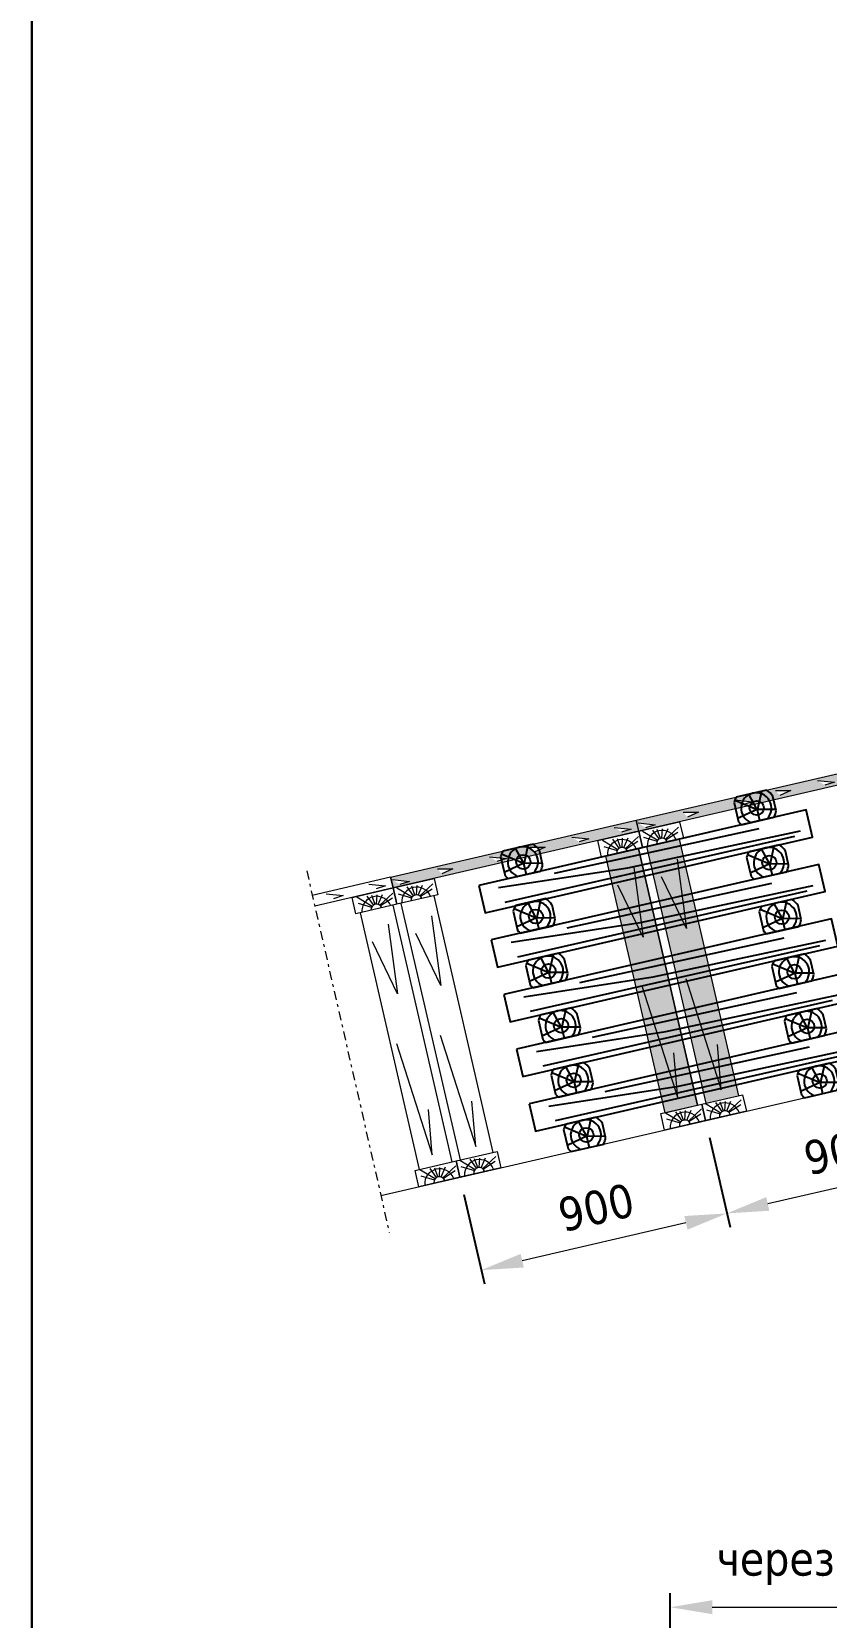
# Model space of a CAD drawing. Header units: millimetres. Extents: x 1757 to 4342, y -1901 to 53.
# Drawn here: x 3719.2 to 3747.5, y -538.2 to -481.6 of the extents above; entities that cross this region are included whole.
import ezdxf

# ---------------------------------------------------------------- set-up
doc = ezdxf.new("R2010")
doc.units = ezdxf.units.MM
doc.header["$LTSCALE"] = 0.1
doc.linetypes.add('штрихпунктирная2', pattern=[12.7, 6.35, -3.175, 0, -3.175])
doc.styles.add('стиль', font='TAHOMA.TTF')
doc.dimstyles.new('Копия DIN', dxfattribs={"dimtxt": 2, "dimasz": 2.5, "dimexe": 0.5, "dimexo": 0.625, "dimtad": 0, "dimdec": 0, "dimlfac": 100, "dimzin": 4, "dimdsep": 46, "dimtxsty": 'стиль', "dimcen": 2.5, "dimclre": 256, "dimclrt": 256, "dimadec": 0, "dimazin": 2, "dimtfac": 1, "dimtdec": 0, "dimtmove": 0, "dimatfit": 3, "dimfxl": 1.25, "dimtvp": 1, "dimtolj": 1, "dimtzin": 0, "dimlwd": 0, "dimarcsym": 0})

# ---------------------------------------------------------------- blocks, each defined once
blk = doc.blocks.new('бутокост')
at = {"color": 7}
for p, q in [((2896.634, -913.655), (2896.634, -913.655)), ((2896.634, -913.83), (2896.634, -914.529)), ((2897.869, -913.655), (2896.757, -913.655)), ((2898.034, -914.434), (2898.034, -913.924)), ((2905.187, -913.655), (2905.187, -913.655)), ((2905.187, -913.83), (2905.187, -914.529)), ((2906.423, -913.655), (2905.311, -913.655)), ((2906.587, -914.434), (2906.587, -913.924)), ((2896.715, -914.655), (2897.912, -914.655)), ((2905.269, -914.655), (2906.465, -914.655)), ((2896.634, -915.655), (2896.634, -915.655)), ((2896.634, -915.83), (2896.634, -916.529)), ((2897.869, -915.655), (2896.757, -915.655)), ((2898.034, -916.434), (2898.034, -915.924)), ((2905.187, -915.655), (2905.187, -915.655)), ((2905.187, -915.83), (2905.187, -916.529)), ((2906.423, -915.655), (2905.311, -915.655)), ((2906.587, -916.434), (2906.587, -915.924)), ((2896.715, -916.655), (2897.912, -916.655)), ((2905.269, -916.655), (2906.465, -916.655)), ((2896.634, -917.655), (2896.634, -917.655)), ((2896.634, -917.83), (2896.634, -918.529)), ((2897.869, -917.655), (2896.757, -917.655)), ((2905.187, -917.655), (2905.187, -917.655)), ((2905.187, -917.83), (2905.187, -918.529)), ((2906.423, -917.655), (2905.311, -917.655)), ((2898.034, -918.434), (2898.034, -917.924)), ((2906.587, -918.434), (2906.587, -917.924)), ((2896.715, -918.655), (2897.912, -918.655)), ((2905.269, -918.655), (2906.465, -918.655)), ((2896.634, -919.655), (2896.634, -919.655)), ((2896.634, -919.83), (2896.634, -920.529)), ((2897.869, -919.655), (2896.757, -919.655)), ((2898.034, -920.434), (2898.034, -919.924)), ((2905.187, -919.655), (2905.187, -919.655)), ((2905.187, -919.83), (2905.187, -920.529)), ((2906.423, -919.655), (2905.311, -919.655)), ((2906.587, -920.434), (2906.587, -919.924)), ((2896.715, -920.655), (2897.912, -920.655)), ((2905.269, -920.655), (2906.465, -920.655)), ((2896.634, -921.655), (2896.634, -921.655)), ((2896.634, -921.83), (2896.634, -922.529)), ((2897.869, -921.655), (2896.757, -921.655)), ((2905.187, -921.655), (2905.187, -921.655)), ((2905.187, -921.83), (2905.187, -922.529)), ((2906.423, -921.655), (2905.311, -921.655)), ((2898.034, -922.434), (2898.034, -921.924)), ((2906.587, -922.434), (2906.587, -921.924)), ((2896.715, -922.655), (2897.912, -922.655)), ((2905.269, -922.655), (2906.465, -922.655)), ((2896.634, -923.655), (2896.634, -923.655)), ((2896.634, -923.83), (2896.634, -924.529)), ((2897.869, -923.655), (2896.757, -923.655)), ((2898.034, -924.434), (2898.034, -923.924)), ((2905.187, -923.655), (2905.187, -923.655)), ((2905.187, -923.83), (2905.187, -924.529)), ((2906.423, -923.655), (2905.311, -923.655)), ((2906.587, -924.434), (2906.587, -923.924)), ((2896.715, -924.655), (2897.912, -924.655)), ((2905.269, -924.655), (2906.465, -924.655))]:
    blk.add_line(p, q, dxfattribs=at)
for points in [[(2896.634, -914.395), (2897.415, -914.23), (2897.689, -913.655)], [(2896.685, -913.744), (2897.381, -914.247), (2897.381, -914.655)], [(2897.208, -913.655), (2897.364, -914.23), (2898.034, -914.39)], [(2905.187, -914.395), (2905.969, -914.23), (2906.243, -913.655)], [(2905.239, -913.744), (2905.935, -914.247), (2905.935, -914.655)], [(2905.762, -913.655), (2905.918, -914.23), (2906.587, -914.39)], [(2895.641, -914.655), (2895.641, -915.655), (2907.641, -915.655), (2907.641, -914.655), (2895.641, -914.655)], [(2896.313, -914.893), (2900.974, -915.241), (2907.273, -915.344)], [(2898.379, -914.841), (2905.853, -914.931)], [(2896.43, -915.448), (2907.028, -915.486)], [(2896.634, -916.395), (2897.415, -916.23), (2897.689, -915.655)], [(2896.685, -915.744), (2897.381, -916.247), (2897.381, -916.655)], [(2897.208, -915.655), (2897.364, -916.23), (2898.034, -916.39)], [(2905.187, -916.395), (2905.969, -916.23), (2906.243, -915.655)], [(2905.239, -915.744), (2905.935, -916.247), (2905.935, -916.655)], [(2905.762, -915.655), (2905.918, -916.23), (2906.587, -916.39)], [(2895.641, -916.655), (2895.641, -917.655), (2907.641, -917.655), (2907.641, -916.655), (2895.641, -916.655)], [(2896.313, -916.893), (2900.974, -917.241), (2907.273, -917.344)], [(2898.379, -916.841), (2905.853, -916.931)], [(2896.43, -917.448), (2907.028, -917.486)], [(2896.634, -918.395), (2897.415, -918.23), (2897.689, -917.655)], [(2896.685, -917.744), (2897.381, -918.247), (2897.381, -918.655)], [(2897.208, -917.655), (2897.364, -918.23), (2898.034, -918.39)], [(2905.187, -918.395), (2905.969, -918.23), (2906.243, -917.655)], [(2905.239, -917.744), (2905.935, -918.247), (2905.935, -918.655)], [(2905.762, -917.655), (2905.918, -918.23), (2906.587, -918.39)], [(2895.641, -918.655), (2895.641, -919.655), (2907.641, -919.655), (2907.641, -918.655), (2895.641, -918.655)], [(2896.313, -918.893), (2900.974, -919.241), (2907.273, -919.344)], [(2898.379, -918.841), (2905.853, -918.931)], [(2896.43, -919.448), (2907.028, -919.486)], [(2896.634, -920.395), (2897.415, -920.23), (2897.689, -919.655)], [(2896.685, -919.744), (2897.381, -920.247), (2897.381, -920.655)], [(2897.208, -919.655), (2897.364, -920.23), (2898.034, -920.39)], [(2905.187, -920.395), (2905.969, -920.23), (2906.243, -919.655)], [(2905.239, -919.744), (2905.935, -920.247), (2905.935, -920.655)], [(2905.762, -919.655), (2905.918, -920.23), (2906.587, -920.39)], [(2895.641, -920.655), (2895.641, -921.655), (2907.641, -921.655), (2907.641, -920.655), (2895.641, -920.655)], [(2896.313, -920.893), (2900.974, -921.241), (2907.273, -921.344)], [(2898.379, -920.841), (2905.853, -920.931)], [(2896.43, -921.448), (2907.028, -921.486)], [(2896.634, -922.395), (2897.415, -922.23), (2897.689, -921.655)], [(2896.685, -921.744), (2897.381, -922.247), (2897.381, -922.655)], [(2897.208, -921.655), (2897.364, -922.23), (2898.034, -922.39)], [(2905.187, -922.395), (2905.969, -922.23), (2906.243, -921.655)], [(2905.239, -921.744), (2905.935, -922.247), (2905.935, -922.655)], [(2905.762, -921.655), (2905.918, -922.23), (2906.587, -922.39)], [(2895.641, -922.655), (2895.641, -923.655), (2907.641, -923.655), (2907.641, -922.655), (2895.641, -922.655)], [(2896.313, -922.893), (2900.974, -923.241), (2907.273, -923.344)], [(2898.379, -922.841), (2905.853, -922.931)], [(2896.43, -923.448), (2907.028, -923.486)], [(2896.634, -924.395), (2897.415, -924.23), (2897.689, -923.655)], [(2896.685, -923.744), (2897.381, -924.247), (2897.381, -924.655)], [(2897.208, -923.655), (2897.364, -924.23), (2898.034, -924.39)], [(2905.187, -924.395), (2905.969, -924.23), (2906.243, -923.655)], [(2905.239, -923.744), (2905.935, -924.247), (2905.935, -924.655)], [(2905.762, -923.655), (2905.918, -924.23), (2906.587, -924.39)]]:
    blk.add_lwpolyline(points, dxfattribs=at)
for centre in [(2897.381, -914.196), (2905.935, -914.196), (2897.381, -916.196), (2905.935, -916.196), (2897.381, -918.196), (2905.935, -918.196), (2897.381, -920.196), (2905.935, -920.196), (2897.381, -922.196), (2905.935, -922.196), (2897.381, -924.196), (2905.935, -924.196)]:
    blk.add_circle(centre, 0.255, dxfattribs=at)
for centre, radius, start, end in [((2897.313, -914.179), 0.764, 136.6637, 152.7919), ((2897.364, -914.196), 0.543, 302.4606, 237.5394), ((2897.313, -914.179), 0.764, 19.5154, 43.3363), ((2905.867, -914.179), 0.764, 136.6637, 152.7919), ((2905.918, -914.196), 0.543, 302.4606, 237.5394), ((2905.867, -914.179), 0.764, 19.5154, 43.3363), ((2897.313, -914.179), 0.764, 321.5214, 340.4846), ((2905.867, -914.179), 0.764, 321.5214, 340.4846), ((2897.313, -914.179), 0.764, 207.2081, 218.4786), ((2905.867, -914.179), 0.764, 207.2081, 218.4786), ((2897.313, -916.179), 0.764, 136.6637, 152.7919), ((2897.364, -916.196), 0.543, 302.4606, 237.5394), ((2897.313, -916.179), 0.764, 19.5154, 43.3363), ((2905.867, -916.179), 0.764, 136.6637, 152.7919), ((2905.918, -916.196), 0.543, 302.4606, 237.5394), ((2905.867, -916.179), 0.764, 19.5154, 43.3363), ((2897.313, -916.179), 0.764, 207.2081, 218.4786), ((2897.313, -916.179), 0.764, 321.5214, 340.4846), ((2905.867, -916.179), 0.764, 207.2081, 218.4786), ((2905.867, -916.179), 0.764, 321.5214, 340.4846), ((2897.313, -918.179), 0.764, 136.6637, 152.7919), ((2897.364, -918.196), 0.543, 302.4606, 237.5394), ((2897.313, -918.179), 0.764, 19.5154, 43.3363), ((2905.867, -918.179), 0.764, 136.6637, 152.7919), ((2905.918, -918.196), 0.543, 302.4606, 237.5394), ((2905.867, -918.179), 0.764, 19.5154, 43.3363), ((2897.313, -918.179), 0.764, 321.5214, 340.4846), ((2905.867, -918.179), 0.764, 321.5214, 340.4846), ((2897.313, -918.179), 0.764, 207.2081, 218.4786), ((2905.867, -918.179), 0.764, 207.2081, 218.4786), ((2897.313, -920.179), 0.764, 136.6637, 152.7919), ((2897.364, -920.196), 0.543, 302.4606, 237.5394), ((2897.313, -920.179), 0.764, 19.5154, 43.3363), ((2905.867, -920.179), 0.764, 136.6637, 152.7919), ((2905.918, -920.196), 0.543, 302.4606, 237.5394), ((2905.867, -920.179), 0.764, 19.5154, 43.3363), ((2897.313, -920.179), 0.764, 207.2081, 218.4786), ((2897.313, -920.179), 0.764, 321.5214, 340.4846), ((2905.867, -920.179), 0.764, 207.2081, 218.4786), ((2905.867, -920.179), 0.764, 321.5214, 340.4846), ((2897.313, -922.179), 0.764, 136.6637, 152.7919), ((2897.364, -922.196), 0.543, 302.4606, 237.5394), ((2897.313, -922.179), 0.764, 19.5154, 43.3363), ((2905.867, -922.179), 0.764, 136.6637, 152.7919), ((2905.918, -922.196), 0.543, 302.4606, 237.5394), ((2905.867, -922.179), 0.764, 19.5154, 43.3363), ((2897.313, -922.179), 0.764, 321.5214, 340.4846), ((2905.867, -922.179), 0.764, 321.5214, 340.4846), ((2897.313, -922.179), 0.764, 207.2081, 218.4786), ((2905.867, -922.179), 0.764, 207.2081, 218.4786), ((2897.313, -924.179), 0.764, 136.6637, 152.7919), ((2897.364, -924.196), 0.543, 302.4606, 237.5394), ((2897.313, -924.179), 0.764, 19.5154, 43.3363), ((2905.867, -924.179), 0.764, 136.6637, 152.7919), ((2905.918, -924.196), 0.543, 302.4606, 237.5394), ((2905.867, -924.179), 0.764, 19.5154, 43.3363), ((2897.313, -924.179), 0.764, 207.2081, 218.4786), ((2897.313, -924.179), 0.764, 321.5214, 340.4846), ((2905.867, -924.179), 0.764, 207.2081, 218.4786), ((2905.867, -924.179), 0.764, 321.5214, 340.4846)]:
    blk.add_arc(centre, radius, start, end, dxfattribs=at)
blk = doc.blocks.new('223')
at = {"color": 7, "lineweight": 15}
for points in [[(3696.82, -1073.215), (3696.821, -1073.615), (3687.821, -1073.615), (3687.821, -1073.215), (3696.82, -1073.215)], [(3687.87, -1073.323), (3688.446, -1073.521), (3688.088, -1073.549)], [(3689.522, -1073.313), (3690.051, -1073.436), (3689.626, -1073.521)], [(3691.429, -1073.304), (3692.004, -1073.502), (3691.646, -1073.53)], [(3692.91, -1073.295), (3693.439, -1073.417), (3693.014, -1073.502)], [(3694.447, -1073.285), (3695.022, -1073.483), (3694.664, -1073.511)], [(3696.003, -1073.285), (3696.579, -1073.483), (3696.22, -1073.511)]]:
    blk.add_lwpolyline(points, dxfattribs=at)
blk = doc.blocks.new('*D406')
at = {"linetype": 'ByBlock', "lineweight": -2}
for p, q in [((3752.128, -519.013), (3752.865, -522.205)), ((3743.359, -521.038), (3744.096, -524.229))]:
    blk.add_line(p, q, dxfattribs=at)
at = {"color": 0, "linetype": 'ByBlock', "lineweight": 0}
blk.add_line((3751.291, -522.055), (3745.445, -523.405), dxfattribs=at)
at = {"color": 0, "lineweight": 0}
for points in [[(3751.235, -521.811), (3751.347, -522.299), (3752.753, -521.718)], [(3745.389, -523.161), (3745.501, -523.648), (3743.983, -523.742)]]:
    blk.add_solid(points, dxfattribs=at)
at = {"layer": 'Defpoints', "color": 0, "lineweight": 0}
for p in [(3751.988, -518.404), (3743.218, -520.429), (3743.983, -523.742)]:
    blk.add_point(p, dxfattribs=at)
at = {"lineweight": 0, "insert": (3748.087, -521.513), "char_height": 1.2, "attachment_point": 5, "rotation": 13, "style": 'стиль'}
blk.add_mtext('\\A1;900', dxfattribs=at)
blk = doc.blocks.new('*D407')
at = {"linetype": 'ByBlock', "lineweight": -2}
for p, q in [((3743.359, -521.038), (3744.096, -524.229)), ((3734.59, -523.062), (3735.327, -526.254))]:
    blk.add_line(p, q, dxfattribs=at)
at = {"color": 0, "linetype": 'ByBlock', "lineweight": 0}
blk.add_line((3742.522, -524.08), (3736.676, -525.429), dxfattribs=at)
at = {"color": 0, "lineweight": 0}
for points in [[(3742.466, -523.836), (3742.578, -524.323), (3743.983, -523.742)], [(3736.619, -525.186), (3736.732, -525.673), (3735.214, -525.767)]]:
    blk.add_solid(points, dxfattribs=at)
at = {"layer": 'Defpoints', "color": 0, "lineweight": 0}
for p in [(3743.218, -520.429), (3734.449, -522.453), (3735.214, -525.767)]:
    blk.add_point(p, dxfattribs=at)
at = {"lineweight": 0, "insert": (3739.318, -523.537), "char_height": 1.2, "attachment_point": 5, "rotation": 13, "style": 'стиль'}
blk.add_mtext('\\A1;900', dxfattribs=at)
blk = doc.blocks.new('*D434')
at = {"linetype": 'ByBlock', "lineweight": -2}
for p, q in [((3741.962, -540.331), (3741.962, -537.298)), ((3760.862, -540.34), (3760.862, -537.298))]:
    blk.add_line(p, q, dxfattribs=at)
at = {"color": 0, "linetype": 'ByBlock', "lineweight": 0}
blk.add_line((3743.462, -537.798), (3759.362, -537.798), dxfattribs=at)
at = {"color": 0, "lineweight": 0}
for points in [[(3743.462, -537.548), (3743.462, -538.048), (3741.962, -537.798)], [(3759.362, -537.548), (3759.362, -538.048), (3760.862, -537.798)]]:
    blk.add_solid(points, dxfattribs=at)
at = {"layer": 'Defpoints', "color": 0, "lineweight": 0}
for p in [(3760.862, -537.798), (3741.962, -540.956), (3760.862, -540.965)]:
    blk.add_point(p, dxfattribs=at)
at = {"lineweight": 0, "insert": (3751.412, -536.239), "char_height": 1.2, "attachment_point": 5, "style": 'стиль'}
blk.add_mtext('\\A1;через 1,89 м по осям', dxfattribs=at)

msp = doc.modelspace()

# ---------------------------------------------------------------- hatches: boundary and pattern name
at = {"lineweight": 0, "true_color": 0xffffff}
h = msp.add_hatch(color=7, dxfattribs=at)
h.paths.add_polyline_path([(3749.513, -507.686), (3749.603, -508.076), (3740.834, -510.1), (3740.744, -509.711)])
edge = h.paths.add_edge_path(flags=16)
edge.add_line((3740.816, -509.804), (3741.422, -509.868))
edge.add_line((3741.422, -509.868), (3741.079, -509.976))
edge = h.paths.add_edge_path(flags=16)
edge.add_line((3742.424, -509.424), (3742.966, -509.424))
edge.add_line((3742.966, -509.424), (3742.571, -509.602))
edge = h.paths.add_edge_path(flags=16)
edge.add_line((3744.279, -508.986), (3744.885, -509.049))
edge.add_line((3744.885, -509.049), (3744.541, -509.157))
edge = h.paths.add_edge_path(flags=16)
edge.add_line((3745.721, -508.643), (3746.263, -508.644))
edge.add_line((3746.263, -508.644), (3745.868, -508.822))
edge = h.paths.add_edge_path(flags=16)
edge.add_line((3747.216, -508.288), (3747.821, -508.352))
edge.add_line((3747.821, -508.352), (3747.478, -508.46))
edge = h.paths.add_edge_path(flags=16)
edge.add_line((3748.732, -507.938), (3749.337, -508.002))
edge.add_line((3749.337, -508.002), (3748.994, -508.11))
h = msp.add_hatch(color=7, dxfattribs=at)
h.paths.add_polyline_path([(3740.743, -509.711), (3740.834, -510.1), (3732.065, -512.125), (3731.974, -511.735)])
edge = h.paths.add_edge_path(flags=16)
edge.add_line((3732.047, -511.829), (3732.653, -511.892))
edge.add_line((3732.653, -511.892), (3732.31, -512.001))
edge = h.paths.add_edge_path(flags=16)
edge.add_line((3733.654, -511.448), (3734.197, -511.449))
edge.add_line((3734.197, -511.449), (3733.802, -511.627))
edge = h.paths.add_edge_path(flags=16)
edge.add_line((3735.51, -511.01), (3736.115, -511.074))
edge.add_line((3736.115, -511.074), (3735.772, -511.182))
edge = h.paths.add_edge_path(flags=16)
edge.add_line((3736.951, -510.668), (3737.494, -510.668))
edge.add_line((3737.494, -510.668), (3737.099, -510.846))
edge = h.paths.add_edge_path(flags=16)
edge.add_line((3738.446, -510.313), (3739.052, -510.376))
edge.add_line((3739.052, -510.376), (3738.709, -510.485))
edge = h.paths.add_edge_path(flags=16)
edge.add_line((3739.963, -509.963), (3740.568, -510.026))
edge.add_line((3740.568, -510.026), (3740.225, -510.134))
for points in [[(3741.115, -510.651), (3743.23, -519.81), (3744.399, -519.54), (3742.284, -510.381)], [(3739.654, -510.989), (3741.768, -520.148), (3742.937, -519.878), (3740.823, -510.719)]]:
    msp.add_hatch(color=7, dxfattribs=at).paths.add_polyline_path(points)

# ---------------------------------------------------------------- linework, layer by layer
at = {"color": 7, "linetype": 'ByBlock', "lineweight": 30}
msp.add_line((3719.16, -274.836), (3719.16, -684.836), dxfattribs=at)
at = {"color": 7, "lineweight": 15}
for p, q in [((3742.284, -510.381), (3744.399, -519.54)), ((3739.654, -510.989), (3741.768, -520.148)), ((3740.823, -510.719), (3742.937, -519.878)), ((3741.115, -510.651), (3743.23, -519.81)), ((3732.346, -512.676), (3734.46, -521.835)), ((3733.515, -512.406), (3735.63, -521.565)), ((3730.884, -513.013), (3732.999, -522.172)), ((3732.053, -512.743), (3734.168, -521.902))]:
    msp.add_line(p, q, dxfattribs=at)
at = {"color": 7, "linetype": 'штрихпунктирная2', "lineweight": 15, "ltscale": 0.5}
msp.add_line((3728.98, -511.514), (3731.929, -524.422), dxfattribs=at)
at = {"color": 7, "lineweight": 0}
msp.add_line((3731.628, -523.104), (3782.627, -511.33), dxfattribs=at)
at = {"color": 7, "lineweight": 15}
for points in [[(3742.296, -509.763), (3742.431, -510.348), (3740.969, -510.685), (3740.834, -510.1), (3742.296, -509.763)], [(3740.834, -510.1), (3740.969, -510.685), (3739.507, -511.022), (3739.372, -510.438), (3740.834, -510.1)], [(3739.544, -510.424), (3740.091, -510.75)], [(3740.14, -510.708), (3739.914, -510.39)], [(3740.188, -510.687), (3740.074, -510.373)], [(3740.239, -510.679), (3740.262, -510.347)], [(3740.304, -510.688), (3740.458, -510.333)], [(3740.826, -510.287), (3740.362, -510.718)], [(3740.97, -510.094), (3741.517, -510.42)], [(3741.011, -510.315), (3741.492, -510.457)], [(3741.566, -510.378), (3741.34, -510.06)], [(3741.615, -510.357), (3741.5, -510.044)], [(3741.665, -510.35), (3741.689, -510.018)], [(3741.73, -510.359), (3741.884, -510.004)], [(3742.252, -509.958), (3741.788, -510.389)], [(3742.234, -510.143), (3741.813, -510.41)], [(3739.585, -510.644), (3740.066, -510.786)], [(3740.808, -510.472), (3740.386, -510.739)], [(3740.656, -511.395), (3740.994, -513.878), (3740.095, -512.025)], [(3742.207, -511.096), (3742.544, -513.579), (3741.645, -511.726)], [(3729.178, -512.381), (3731.974, -511.735)], [(3731.974, -511.735), (3732.065, -512.125), (3729.267, -512.771)], [(3732.065, -512.125), (3732.2, -512.71), (3730.738, -513.047), (3730.603, -512.462), (3732.065, -512.125)], [(3731.193, -511.987), (3731.799, -512.051), (3731.456, -512.159)], [(3733.526, -511.788), (3733.661, -512.372), (3732.2, -512.71), (3732.065, -512.125), (3733.526, -511.788)], [(3732.201, -512.119), (3732.748, -512.445)], [(3732.797, -512.403), (3732.57, -512.085)], [(3732.845, -512.382), (3732.731, -512.068)], [(3732.896, -512.374), (3732.919, -512.042)], [(3732.961, -512.384), (3733.114, -512.028)], [(3733.483, -511.982), (3733.019, -512.413)], [(3729.677, -512.337), (3730.282, -512.401), (3729.939, -512.509)], [(3730.775, -512.448), (3731.321, -512.774)], [(3730.815, -512.669), (3731.297, -512.81)], [(3731.371, -512.732), (3731.144, -512.414)], [(3731.419, -512.711), (3731.305, -512.397)], [(3731.47, -512.703), (3731.493, -512.372)], [(3731.535, -512.713), (3731.688, -512.358)], [(3732.057, -512.312), (3731.593, -512.742)], [(3732.038, -512.496), (3731.617, -512.763)], [(3732.242, -512.34), (3732.723, -512.481)], [(3733.464, -512.167), (3733.043, -512.434)], [(3733.437, -513.121), (3733.775, -515.604), (3732.876, -513.751)], [(3731.887, -513.42), (3732.224, -515.903), (3731.325, -514.05)], [(3742.512, -515.353), (3743.783, -519.328), (3743.646, -517.711)], [(3740.961, -515.652), (3742.232, -519.627), (3742.095, -518.01)], [(3732.192, -517.677), (3733.463, -521.651), (3733.325, -520.035)], [(3733.743, -517.377), (3735.014, -521.352), (3734.876, -519.735)], [(3744.545, -519.507), (3744.68, -520.091), (3743.218, -520.429), (3743.084, -519.844), (3744.545, -519.507)], [(3743.084, -519.844), (3743.218, -520.429), (3741.757, -520.766), (3741.622, -520.182), (3743.084, -519.844)], [(3742.485, -520.406), (3742.508, -520.075)], [(3742.55, -520.416), (3742.703, -520.06)], [(3743.072, -520.014), (3742.608, -520.445)], [(3743.216, -519.822), (3743.763, -520.148)], [(3743.257, -520.042), (3743.738, -520.184)], [(3743.812, -520.106), (3743.585, -519.788)], [(3743.86, -520.085), (3743.746, -519.771)], [(3743.911, -520.077), (3743.934, -519.745)], [(3743.976, -520.086), (3744.129, -519.731)], [(3744.498, -519.685), (3744.034, -520.116)], [(3744.479, -519.87), (3744.058, -520.137)], [(3741.79, -520.151), (3742.337, -520.477)], [(3741.831, -520.372), (3742.312, -520.513)], [(3742.386, -520.435), (3742.159, -520.117)], [(3742.434, -520.414), (3742.32, -520.1)], [(3743.053, -520.199), (3742.632, -520.466)], [(3735.776, -521.531), (3735.911, -522.116), (3734.449, -522.453), (3734.314, -521.869), (3735.776, -521.531)], [(3735.142, -522.102), (3735.165, -521.77)], [(3735.206, -522.111), (3735.36, -521.756)], [(3735.729, -521.71), (3735.265, -522.141)], [(3734.314, -521.869), (3734.449, -522.453), (3732.988, -522.791), (3732.853, -522.206), (3734.314, -521.869)], [(3733.02, -522.176), (3733.567, -522.502)], [(3733.617, -522.46), (3733.39, -522.142)], [(3733.665, -522.439), (3733.551, -522.125)], [(3733.716, -522.431), (3733.739, -522.099)], [(3733.78, -522.44), (3733.934, -522.085)], [(3734.302, -522.039), (3733.839, -522.47)], [(3734.284, -522.224), (3733.863, -522.491)], [(3734.446, -521.846), (3734.993, -522.172)], [(3734.487, -522.067), (3734.969, -522.209)], [(3735.043, -522.13), (3734.816, -521.812)], [(3735.091, -522.109), (3734.977, -521.796)], [(3735.71, -521.895), (3735.289, -522.162)], [(3733.061, -522.396), (3733.543, -522.538)]]:
    msp.add_lwpolyline(points, dxfattribs=at)
at = {"color": 7, "lineweight": 0}
msp.add_lwpolyline([(3739.654, -510.989), (3741.768, -520.148), (3742.937, -519.878), (3740.823, -510.719), (3739.654, -510.989)], dxfattribs=at)
at = {"color": 7, "lineweight": 15}
for centre, radius, start, end in [((3740.251, -510.936), 0.537, 21.9125, 184.0875), ((3741.677, -510.607), 0.537, 21.9125, 184.0875), ((3741.67, -510.55), 0.2, 20.4341, 185.5659), ((3740.243, -510.879), 0.2, 20.4341, 185.5659), ((3732.908, -512.631), 0.537, 21.9125, 184.0875), ((3731.482, -512.961), 0.537, 21.9125, 184.0875), ((3731.474, -512.904), 0.2, 20.4341, 185.5659), ((3732.9, -512.574), 0.2, 20.4341, 185.5659), ((3743.923, -520.334), 0.537, 21.9125, 184.0875), ((3742.497, -520.664), 0.537, 21.9125, 184.0875), ((3742.489, -520.607), 0.2, 20.4341, 185.5659), ((3743.915, -520.277), 0.2, 20.4341, 185.5659), ((3733.728, -522.688), 0.537, 21.9125, 184.0875), ((3735.154, -522.359), 0.537, 21.9125, 184.0875), ((3735.146, -522.302), 0.2, 20.4341, 185.5659), ((3733.72, -522.631), 0.2, 20.4341, 185.5659)]:
    msp.add_arc(centre, radius, start, end, dxfattribs=at)

# ---------------------------------------------------------------- block references
at = {"color": 7, "lineweight": 0, "rotation": 13.00000000000027}
for p in [(-93.979, -293.581), (-102.749, -295.606)]:
    msp.add_blockref('223', p, dxfattribs=at)
at = {"color": 1, "lineweight": 0, "rotation": 13.00000000000027}
msp.add_blockref('бутокост', (707.944, -272.2), dxfattribs=at)

# ---------------------------------------------------------------- dimensions: what is measured, and where the dimension line sits
at = {"color": 7, "lineweight": 0}
for p1, p2, picture, middle in [((3751.988, -518.404), (3743.218, -520.429), '*D406', (3748.087, -521.513)), ((3743.218, -520.429), (3734.449, -522.453), '*D407', (3739.318, -523.537))]:
    dim = msp.add_aligned_dim(p1=p1, p2=p2, distance=3.401, dimstyle='Копия DIN', override={"dimtxt": 1.2, "dimasz": 1.5, "dimtix": 1}, dxfattribs=at)
    dim.commit()
    dim.dimension.update_dxf_attribs({"geometry": picture, "text_midpoint": middle})
dim = msp.add_linear_dim(base=(3760.862, -537.798), p1=(3741.962, -540.956), p2=(3760.862, -540.965), text='через 1,89 м по осям', dimstyle='Копия DIN', override={"dimtxt": 1.2, "dimasz": 1.5}, dxfattribs=at)
dim.commit()
dim.dimension.update_dxf_attribs({"geometry": '*D434', "text_midpoint": (3751.412, -536.239)})

doc.saveas('drawing.dxf')
